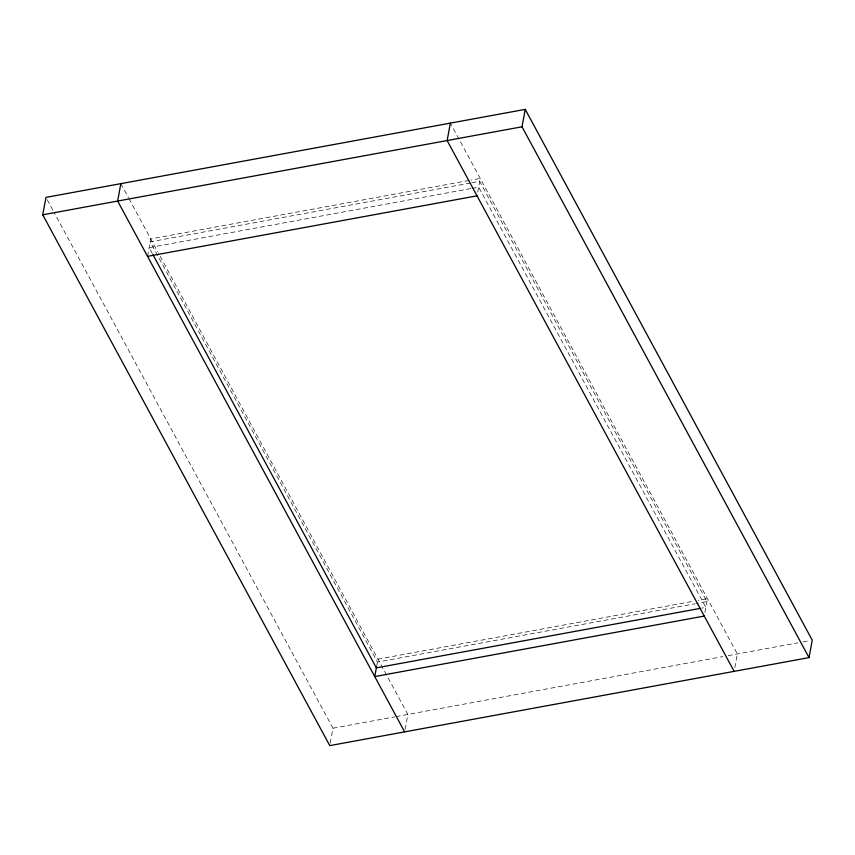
<?xml version="1.0" encoding="UTF-8"?>
<svg xmlns="http://www.w3.org/2000/svg" width="855" height="855" viewBox="0 0 855 855"><rect width="100%" height="100%" fill="white"/><g stroke="black" fill="none" stroke-linecap="round" stroke-linejoin="round"><path stroke-width="0.64" stroke-dasharray="4.28 3.21" d="M147.53 256.35L150.758 238.93L469.748 180.352M330.222 743.134L332.98 728.204L54.228 212.66M376.574 666.708L377.963 659.162L693.031 601.3M477.721 192.108L480.254 178.428L471.062 180.116M405.11 729.379L407.867 714.449L158.325 252.93M704.937 612.33L707.47 598.65L698.279 600.338M734.83 667.627L737.363 653.947L450.991 124.306M470.528 183.013L150.213 241.837L377.429 662.059L695.115 603.726M471.842 182.778L479.719 181.324L706.935 601.557L696.43 603.48M470.763 188.581L149.144 247.64L152.318 253.508M472.078 188.335L478.64 187.138L705.856 607.36L701.923 608.087M332.98 728.204L394.732 716.864M396.036 716.618L722.924 656.597M728.171 655.635L797.801 642.842M803.059 641.881L809.621 640.673M120.854 183.643L128.474 197.729M128.955 198.617L157.683 251.755M47.239 199.739L53.587 211.484"/><path stroke-width="1.28" d="M42.75 214.808L45.967 197.387L525.237 109.376L812.25 640.192L809.033 657.613L329.763 745.624L42.75 214.808L522.02 126.797L525.237 109.376M120.854 183.643L117.637 201.053L404.639 731.869M450.361 123.131L447.133 140.551L734.146 671.357M376.585 666.622L374.747 676.572L704.242 616.07M147.53 256.35L477.037 195.838M700.608 608.322L376.36 667.862L152.949 254.683M522.02 126.797L809.033 657.613"/></g></svg>
